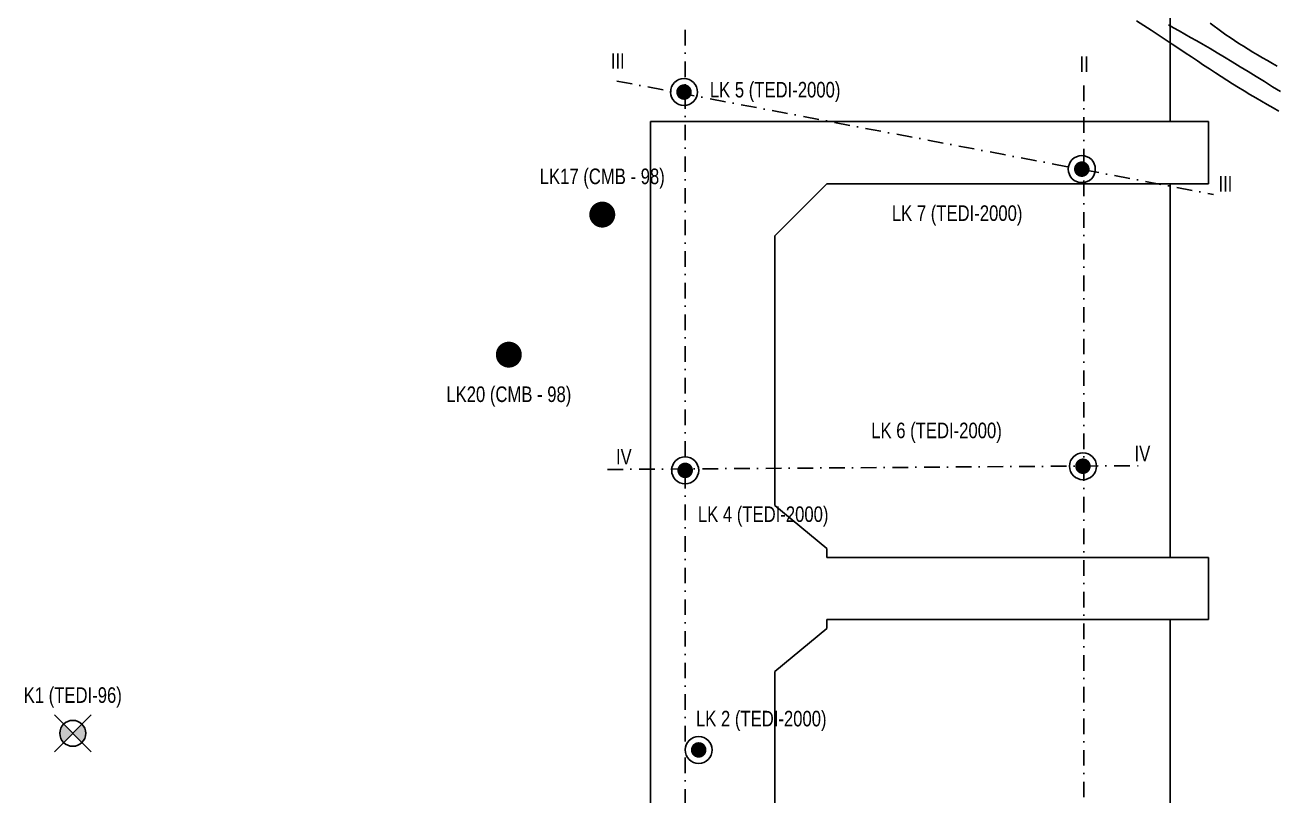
# Model space of a CAD drawing. Header units: millimetres. Extents: x 501029 to 503193, y 1805862 to 1807132.
# Drawn here: x 501691.8 to 501933, y 1806495.9 to 1806644.5 of the extents above; entities that cross this region are included whole.
import ezdxf
from ezdxf.enums import TextEntityAlignment as Align

# ---------------------------------------------------------------- set-up
doc = ezdxf.new("R2010")
doc.units = ezdxf.units.MM
doc.header["$LTSCALE"] = 12
doc.header["$MEASUREMENT"] = 0
doc.linetypes.add('DASHDOT2', pattern=[0.5, 0.25, -0.125, 0, -0.125])
doc.linetypes.add('HIDDEN', pattern=[0.375, 0.25, -0.125])
for name, color, linetype in [('BOREHOLE', 7, 'CONTINUOUS'), ('CTRINH', 7, 'CONTINUOUS'), ('DM0', 7, 'CONTINUOUS'), ('DM1', 4, 'CONTINUOUS'), ('FRAME', 1, 'CONTINUOUS'), ('HATCH', 8, 'CONTINUOUS')]:
    doc.layers.add(name, color=color, linetype=linetype)
doc.styles.add('TXT3', font='vn_vni.shx', dxfattribs={"width": 0.8})

msp = doc.modelspace()

# ---------------------------------------------------------------- hatches: boundary and pattern name
at = {"layer": 'HATCH', "linetype": 'Continuous'}
h = msp.add_hatch(color=3, dxfattribs=at)
h.paths.add_polyline_path([(501701, 1806508), (501699.23, 1806509.77, 0.198912), (501698.5, 1806508, 0.198912), (501699.23, 1806506.23)])
h.paths.add_polyline_path([(501702.77, 1806509.77), (501701, 1806508), (501702.77, 1806506.23, 0.198912), (501703.5, 1806508, 0.198912)])

# ---------------------------------------------------------------- linework, layer by layer
at = {"layer": 'BOREHOLE', "color": 1, "linetype": 'Continuous', "flags": 128}
for points, const_width in [([(501818, 1806631.62, 1), (501819.5, 1806631.62, 1)], 1.5), ([(501894.62, 1806616.76, 1), (501896.12, 1806616.76, 1)], 1.5), ([(501801.75, 1806608, 1), (501804.25, 1806608, 1)], 2.5), ([(501783.75, 1806581, 1), (501786.25, 1806581, 1)], 2.5), ([(501818.22, 1806558.69, 1), (501819.72, 1806558.69, 1)], 1.5), ([(501894.84, 1806559.49, 1), (501896.34, 1806559.49, 1)], 1.5), ([(501820.82, 1806504.8, 1), (501822.32, 1806504.8, 1)], 1.5)]:
    msp.add_lwpolyline(points, format="xyb", close=True, dxfattribs=dict(at, const_width=const_width))
at = {"layer": 'BOREHOLE', "color": 1, "linetype": 'Continuous'}
for centre in [(501818.75, 1806631.62), (501895.37, 1806616.76), (501895.59, 1806559.49), (501818.97, 1806558.69), (501821.57, 1806504.8)]:
    msp.add_circle(centre, 2.6, dxfattribs=at)
at = {"layer": 'CTRINH', "color": 5, "linetype": 'ByBlock'}
msp.add_line((501912.38, 1806625.92, 0.43), (501912.38, 1806670.63, 0.43), dxfattribs=at)
at = {"layer": 'CTRINH', "color": 5}
for p, q in [((501812.27, 1806625.92, 0.43), (501812.27, 1806445.92, 0.43)), ((501812.27, 1806625.92, 0.43), (501912.27, 1806625.92, 0.43)), ((501919.77, 1806625.92), (501912.27, 1806625.92)), ((501919.77, 1806613.92), (501919.77, 1806625.92)), ((501836.27, 1806603.92, 0.43), (501846.27, 1806613.92, 0.43)), ((501846.27, 1806613.92, 0.43), (501912.27, 1806613.92, 0.43)), ((501912.27, 1806613.92), (501919.77, 1806613.92)), ((501912.38, 1806541.92, 0.43), (501912.38, 1806613.92, 0.43)), ((501836.27, 1806603.92, 0.43), (501836.27, 1806551.92, 0.43)), ((501846.27, 1806543.62, 0.43), (501836.27, 1806551.92, 0.43)), ((501912.27, 1806541.92, 0.43), (501846.27, 1806541.92, 0.43)), ((501912.27, 1806541.92, 0.43), (501846.27, 1806541.92, 0.43)), ((501848.27, 1806541.92, 0), (501912.27, 1806541.92, 0)), ((501846.27, 1806528.22, 0.43), (501836.27, 1806519.92, 0.43)), ((501912.27, 1806529.92, 0.43), (501846.27, 1806529.92, 0.43)), ((501848.27, 1806529.92, 0), (501912.27, 1806529.92, 0)), ((501912.38, 1806457.92, 0.43), (501912.38, 1806529.92, 0.43)), ((501836.27, 1806519.92, 0.43), (501836.27, 1806467.92, 0.43))]:
    msp.add_line(p, q, dxfattribs=at)
at = {"layer": 'CTRINH'}
msp.add_line((501836.27, 1806551.92, 0.43), (501836.27, 1806603.92, 0.43), dxfattribs=at)
at = {"layer": 'CTRINH', "color": 5, "linetype": 'HIDDEN'}
for p, q in [((501846.27, 1806541.92, 0.43), (501846.27, 1806543.62, 0.43)), ((501846.27, 1806529.92, 0.43), (501846.27, 1806528.22, 0.43))]:
    msp.add_line(p, q, dxfattribs=at)
at = {"layer": 'CTRINH', "color": 5, "linetype": 'Continuous'}
for p, q in [((501919.77, 1806541.92), (501912.27, 1806541.92)), ((501919.77, 1806529.92), (501919.77, 1806541.92)), ((501912.27, 1806529.92), (501919.77, 1806529.92))]:
    msp.add_line(p, q, dxfattribs=at)
at = {"layer": 'DM0'}
msp.add_lwpolyline([(501920.1, 1806644.91), (501920.84, 1806644.35), (501921.59, 1806643.8), (501922.35, 1806643.24), (501923.14, 1806642.68), (501923.95, 1806642.13), (501924.77, 1806641.57), (501925.62, 1806641.01), (501926.49, 1806640.46), (501927.39, 1806639.9), (501928.31, 1806639.34), (501929.24, 1806638.79), (501930.18, 1806638.24), (501931.13, 1806637.69), (501932.07, 1806637.14), (501933, 1806636.6)], dxfattribs=at)
at = {"layer": 'DM1'}
for points in [[(501905.88, 1806645.36), (501907.3, 1806644.44), (501908.7, 1806643.53), (501910.08, 1806642.63), (501911.43, 1806641.75), (501912.75, 1806640.88), (501914.03, 1806640.03), (501915.28, 1806639.2), (501916.49, 1806638.39), (501917.67, 1806637.61), (501918.83, 1806636.83), (501919.97, 1806636.08), (501921.1, 1806635.34), (501922.21, 1806634.62), (501923.32, 1806633.9), (501924.42, 1806633.2), (501925.53, 1806632.51), (501926.64, 1806631.83), (501927.76, 1806631.15), (501928.88, 1806630.49), (501929.99, 1806629.84), (501931.1, 1806629.2), (501932.21, 1806628.58), (501933.3, 1806627.97)], [(501912.04, 1806644.58), (501913.06, 1806644.01), (501914.11, 1806643.42), (501915.2, 1806642.81), (501916.33, 1806642.17), (501917.52, 1806641.5), (501918.76, 1806640.78), (501920.07, 1806640.01), (501921.44, 1806639.2), (501922.87, 1806638.34), (501924.35, 1806637.44), (501925.86, 1806636.51), (501927.41, 1806635.56), (501928.97, 1806634.6), (501930.54, 1806633.63), (501932.1, 1806632.66), (501933.66, 1806631.71)]]:
    msp.add_lwpolyline(points, dxfattribs=at)
at = {"layer": 'FRAME', "linetype": 'DASHDOT2', "flags": 128}
for points in [[(501818.99, 1806643.62), (501818.99, 1806321.59)], [(501805.79, 1806633.74), (501920.72, 1806611.89)], [(501895.77, 1806632.87), (501895.77, 1806434.38)], [(501804, 1806558.86), (501906.73, 1806559.6)]]:
    msp.add_lwpolyline(points, dxfattribs=at)
at = {"layer": 'HATCH', "color": 7, "linetype": 'Continuous'}
for p, q in [((501697.46, 1806504.46), (501704.54, 1806511.54)), ((501697.46, 1806511.54), (501704.54, 1806504.46))]:
    msp.add_line(p, q, dxfattribs=at)
msp.add_circle((501701, 1806508), 2.5, dxfattribs=at)

# ---------------------------------------------------------------- texts
at = {"layer": 'BOREHOLE', "linetype": 'Continuous', "style": 'TXT3', "width": 0.8}
for s, p in [('LK 5 (TEDI-2000)', (501823.72, 1806630.58)), ('LK 7 (TEDI-2000)', (501858.78, 1806606.78)), ('LK 6 (TEDI-2000)', (501854.81, 1806564.89)), ('LK 4 (TEDI-2000)', (501821.42, 1806548.75)), ('LK 2 (TEDI-2000)', (501821.05, 1806509.34))]:
    msp.add_text(s, height=3, dxfattribs=at).set_placement(p)
for s, p in [('LK17 (CMB - 98)', (501803, 1806615)), ('LK20 (CMB - 98)', (501785, 1806573)), ('K1 (TEDI-96)', (501701, 1806515))]:
    msp.add_text(s, height=3, dxfattribs=at).set_placement(p, align=Align.MIDDLE)
at = {"layer": 'CTRINH', "color": 3, "linetype": 'Continuous', "style": 'TXT3', "width": 0.8}
for s, p in [('III', (501804.64, 1806636.1)), ('II', (501894.95, 1806635.51)), ('III', (501921.69, 1806612.43)), ('IV', (501805.64, 1806559.84)), ('IV', (501905.53, 1806560.43))]:
    msp.add_text(s, height=3, dxfattribs=at).set_placement(p)

doc.saveas('drawing.dxf')
